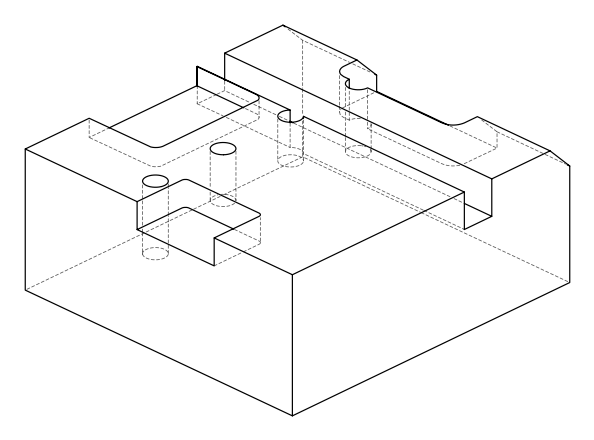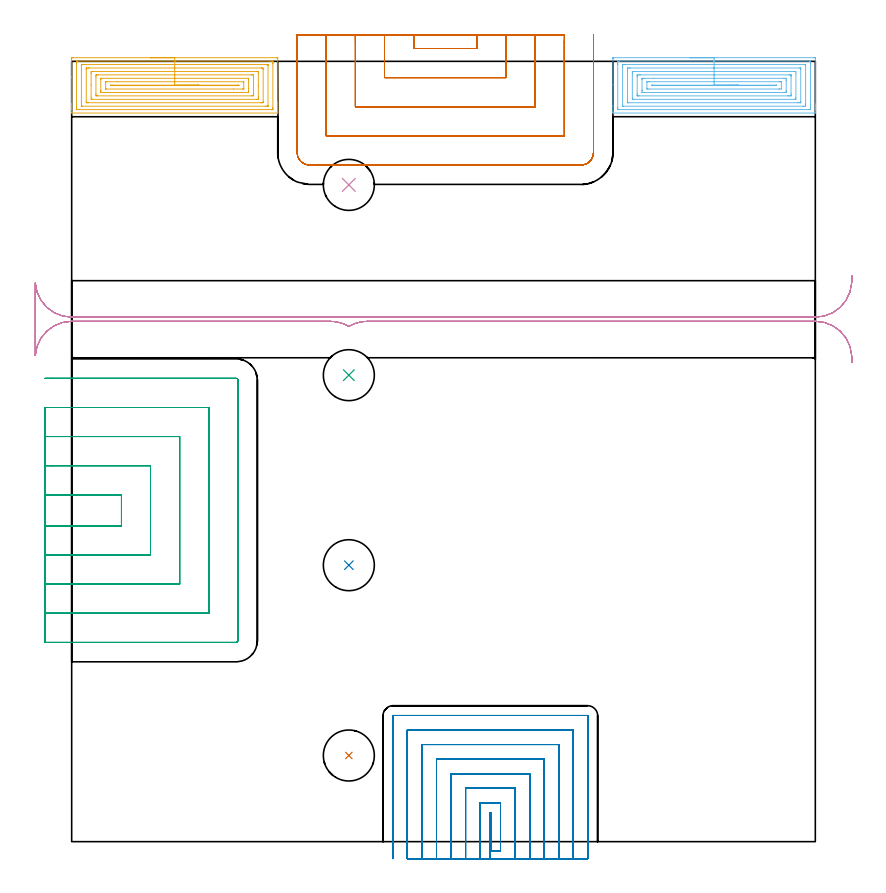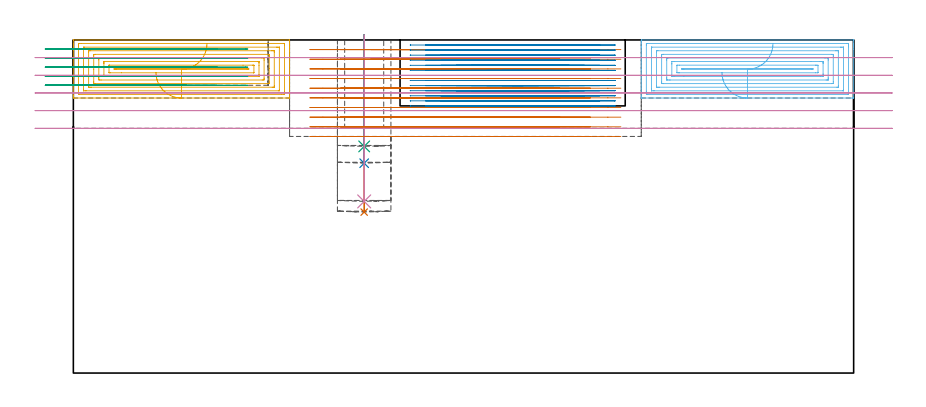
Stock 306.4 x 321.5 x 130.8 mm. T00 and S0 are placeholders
(PLAN: 10 operations, 5 tool changes, 99.4 min)
(1 INDEXABLE_INSERT_DRILL_BLIND_HOLE_FROM_SOLID | STEP1POCKET | NXT0302_013 | 0.28 min | 23306 mm3)
(2 INDEXABLE_INSERT_DRILL_BLIND_HOLE_FROM_SOLID_1 | STEP1POCKET_1 | NXT0302_013 | 0.2 min | 16662 mm3)
(3 INDEXABLE_INSERT_DRILL_BLIND_HOLE_FROM_SOLID_2 | STEP1POCKET_2 | NXT0302_013 | 0.18 min | 14377 mm3)
(4 INDEXABLE_INSERT_DRILL_BLIND_HOLE_FROM_SOLID_3 | STEP1POCKET_3 | NXT0302_013 | 0.26 min | 21856 mm3)
(5 AREA_MILL | FG_CHAMFER_SURFACE | UGT0205_001 | 6.32 min | 24185 mm3)
(6 AREA_MILL_1 | FG_CHAMFER_SURFACE_1 | UGT0205_001 | 6.21 min | 23792 mm3)
(7 MILL_OPEN_POCKET | POCKET_OPEN | NXT0201_012 | Follow Part, ap 4, ae 75% | 25.79 min | 251942 mm3)
(8 MILL_SLOT | SLOT_PARTIAL_RECTANGULAR | NXT0201_009 | Follow Part, ap 2, ae 75% | 38.95 min | 128042 mm3)
(9 MILL_SLOT_1 | SLOT_PARTIAL_RECTANGULAR_1 | NXT0201_012 | Follow Part, ap 4, ae 75% | 13.78 min | 169380 mm3)
(10 MILL_RECTANGULAR_SLOT | SLOT_RECTANGULAR | UGT0201_018 | Follow Part, ap 7.5, ae 75% | 7.48 min | 335840 mm3)
(TOOL NXT0302_013 | Index. Insert Drill 21mm [880-D2100L25-05] | D21 PA176 FL105 Z2)
(TOOL UGT0205_001 | Chamfer Mill 20 x 3 x 45 deg. | D20 FL50 Z2)
(TOOL NXT0201_012 | ENDMILL 16mm [2P460-1600-NA 1630] | D16 FL38 Z6)
(TOOL NXT0201_009 | ENDMILL 8mm [2P460-0800-NA 1630] | D8 FL26 Z6)
(TOOL UGT0201_018 | End mill 30 mm | D30 FL50 Z4)
(OP 1 INDEXABLE_INSERT_DRILL_BLIND_HOLE_FROM_SOLID)
G17 G21 G94 G90
T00 M6
G54
G17 G0 G90 X114.2 Y35.5 S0 M3
G43 Z140.8 H1
G94 G81 G98 Z63.2 F250. R132.8
G80
M5
M2
(OP 2 INDEXABLE_INSERT_DRILL_BLIND_HOLE_FROM_SOLID_1)
G17 G21 G94 G90
T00 M6
G54
G17 G0 G90 X114.2 Y113.9 S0 M3
G43 Z140.8 H1
G94 G81 G98 Z82.4 F250. R132.8
G80
M5
M2
(OP 3 INDEXABLE_INSERT_DRILL_BLIND_HOLE_FROM_SOLID_2)
G17 G21 G94 G90
T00 M6
G54
G17 G0 G90 X114.2 Y192.2 S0 M3
G43 Z140.8 H1
G94 G81 G98 Z89. F250. R132.8
G80
M5
M2
(OP 4 INDEXABLE_INSERT_DRILL_BLIND_HOLE_FROM_SOLID_3)
G17 G21 G94 G90
T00 M6
G54
G17 G0 G90 X114.2 Y270.6 S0 M3
G43 Z140.8 H1
G94 G81 G98 Z67.4 F250. R132.8
G80
M5
M2
(OP 5 AREA_MILL)
G17 G21 G94 G90
T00 M6
G54
G17 G0 G90 X32.45 Y323. S1061 M3
G43 Z140.8 H0
Z118.
G94 G1 X32.488 Z117.128 F250.
X32.602 Z116.264
X32.791 Z115.412
X33.053 Z114.58
X33.387 Z113.774
X33.79 Z113.
X34.259 Z112.264
X34.79 Z111.572
X35.379 Z110.929
X36.022 Z110.34
X36.714 Z109.808
X37.45 Z109.34
X38.224 Z108.937
X39.03 Z108.603
X39.862 Z108.341
X40.714 Z108.152
X41.578 Z108.038
X42.45 Z108.
X84.318
X84.793 Y322.995 Z108.003
X84.89 Y322.991 Z108.006
X84.9 Y322.89 Z108.107
Y304.704 Z126.291
Y304.13 Z126.864
Y303.521 Z127.476
Y303.251 Z127.746
Y302.642 Z128.354
Y302.372 Z128.624
Y301.832 Z129.167
Y301.155 Z129.844
Y300.615 Z130.384
X84.899 Y300.454 Z130.545
X84.89 Y300.206 Z130.793
X84.763 Y300.2 Z130.8
X0.137
X0.01 Y300.206 Z130.793
X0. Y300.455 Z130.544
Y301.832 Z129.167
Y302.372 Z128.624
Y302.642 Z128.354
Y303.251 Z127.746
Y303.521 Z127.476
Y304.13 Z126.864
Y314.963 Z116.034
Y322.011 Z108.986
X0.005 Y322.585 Z108.412
X0.01 Y322.991 Z108.006
X0.167 Y322.995 Z108.003
X0.582 Y323. Z108.
X42.45
Y321.586 Z109.414
X81.768
X82.536 Y321.585 Z109.415
X82.661 Y321.584 Z109.416
X82.871 Y321.579 Z109.421
X82.89 Y321.511 Z109.489
X82.896 Y321.351 Z109.649
X82.899 Y320.828 Z110.172
X82.9 Y320.469 Z110.531
X82.899 Y302.372 Z128.628
X82.898 Y302.015 Z128.985
X82.89 Y301.655 Z129.345
X82.887 Y301.62 Z129.38
X82.871 Y301.618 Z129.382
X82.824 Y301.616 Z129.384
X82.728 Y301.615 Z129.385
X82.536 Y301.614 Z129.386
X3.132
X2.364 Y301.615 Z129.385
X2.239 Y301.616 Z129.384
X2.029 Y301.621 Z129.379
X2.01 Y301.689 Z129.311
X2.004 Y301.849 Z129.151
X2.001 Y302.372 Z128.628
X2. Y302.731 Z128.269
Y320.828 Z110.172
X2.002 Y321.185 Z109.815
X2.01 Y321.545 Z109.455
X2.013 Y321.58 Z109.42
X2.029 Y321.581 Z109.419
X2.076 Y321.584 Z109.416
X2.172 Y321.585 Z109.415
X2.364 Y321.586 Z109.414
X42.45
Y320.172 Z110.828
X80.529 Y320.171 Z110.829
X80.754 Y320.169 Z110.831
X80.829 Y320.168 Z110.832
X80.881 Y320.165 Z110.835
X80.89 Y320.092 Z110.908
X80.896 Y319.949 Z111.051
X80.899 Y319.806 Z111.194
Y303.251 Z127.749
X80.898 Y303.11 Z127.89
X80.892 Y303.06 Z127.94
X80.886 Y303.035 Z127.965
X80.866 Y303.034 Z127.966
X80.754 Y303.031 Z127.969
X80.089 Y303.029 Z127.971
X79.864 Y303.028 Z127.972
X4.371 Y303.029 Z127.971
X4.146 Y303.03 Z127.97
X4.071 Y303.032 Z127.968
X4.019 Y303.035 Z127.965
X4.01 Y303.108 Z127.892
X4.004 Y303.251 Z127.749
X4.001 Y303.394 Z127.606
Y319.949 Z111.051
X4.002 Y320.09 Z110.91
X4.008 Y320.139 Z110.861
X4.014 Y320.165 Z110.835
X4.034 Y320.166 Z110.834
X4.146 Y320.169 Z110.831
X4.811 Y320.171 Z110.829
X5.036 Y320.172 Z110.828
X42.45
Y318.757 Z112.243
X78.082
X78.4 Y318.756 Z112.244
X78.792 Y318.752 Z112.248
X78.875 Y318.751 Z112.249
X78.89 Y318.603 Z112.397
X78.899 Y318.264 Z112.736
X78.9 Y305.009 Z125.991
X78.897 Y304.605 Z126.395
X78.894 Y304.505 Z126.495
X78.891 Y304.459 Z126.541
X78.846 Y304.45 Z126.55
X78.652 Y304.446 Z126.554
X78.082 Y304.443 Z126.557
X77.765
X6.818
X6.5 Y304.444 Z126.556
X6.108 Y304.447 Z126.553
X6.025 Y304.449 Z126.551
X6.01 Y304.597 Z126.403
X6.001 Y304.936 Z126.064
X6. Y318.191 Z112.809
X6.003 Y318.595 Z112.405
X6.006 Y318.695 Z112.305
X6.01 Y318.741 Z112.259
X6.054 Y318.75 Z112.25
X6.248 Y318.754 Z112.246
X6.818 Y318.757 Z112.243
X7.135
X42.45
Y317.343 Z113.657
X76.27 Y317.342 Z113.658
X76.3 Y317.341 Z113.659
X76.89 Y317.312 Z113.688
X76.899 Y316.722 Z114.278
X76.9 Y311.448 Z119.552
Y306.766 Z124.234
X76.897 Y306.178 Z124.822
X76.89 Y305.888 Z125.112
X76.33 Y305.858 Z125.142
X76.3
X8.63
X8.6 Y305.859 Z125.141
X8.01 Y305.888 Z125.112
X8.001 Y306.478 Z124.522
X8. Y311.752 Z119.248
X8.001 Y316.434 Z114.567
X8.003 Y317.022 Z113.978
X8.01 Y317.312 Z113.688
X8.57 Y317.342 Z113.658
X8.6
X42.45 Y317.343 Z113.657
Y315.929 Z115.071
X74.14
X74.519 Y315.927 Z115.073
X74.888 Y315.922 Z115.078
X74.896 Y315.555 Z115.445
X74.9 Y315.179 Z115.821
Y308.148 Z122.852
X74.897 Y307.645 Z123.355
X74.891 Y307.278 Z123.722
X74.519 Y307.274 Z123.726
X74.007 Y307.271 Z123.729
X10.76
X10.381 Y307.273 Z123.727
X10.012 Y307.278 Z123.722
X10.004 Y307.645 Z123.355
X10. Y308.021 Z122.979
Y315.052 Z115.948
X10.003 Y315.555 Z115.445
X10.009 Y315.922 Z115.078
X10.381 Y315.926 Z115.074
X10.893 Y315.929 Z115.071
X42.45
Y314.515 Z116.485
X72.737 Y314.514 Z116.486
X72.841 Y314.513 Z116.487
X72.871 Y314.511 Z116.489
X72.881 Y314.509 Z116.491
X72.89 Y314.492 Z116.508
X72.895 Y314.279 Z116.721
X72.899 Y313.958 Z117.042
X72.9 Y313.797 Z117.203
Y310.282 Z120.718
Y309.242 Z121.758
X72.898 Y309.082 Z121.918
X72.89 Y308.761 Z122.239
X72.887 Y308.691 Z122.309
X72.872 Y308.689 Z122.311
X72.828 Y308.687 Z122.313
X72.737 Y308.686 Z122.314
X72.574 Y308.685 Z122.315
X12.163 Y308.686 Z122.314
X12.059 Y308.687 Z122.313
X12.029 Y308.689 Z122.311
X12.019 Y308.691 Z122.309
X12.01 Y308.708 Z122.292
X12.005 Y308.921 Z122.079
X12.001 Y309.242 Z121.758
X12. Y309.403 Z121.597
Y313.957 Z117.043
X12.002 Y314.118 Z116.882
X12.01 Y314.439 Z116.561
X12.013 Y314.509 Z116.491
X12.028 Y314.511 Z116.489
X12.072 Y314.513 Z116.487
X12.163 Y314.514 Z116.486
X12.326 Y314.515 Z116.485
X42.45
Y313.1 Z117.9
X70.771
X70.845 Y313.099 Z117.901
X70.858 Y313.097 Z117.903
X70.89 Y313.086 Z117.914
X70.899 Y312.974 Z118.026
X70.9 Y310.282 Z120.718
X70.898 Y310.179 Z120.821
X70.895 Y310.128 Z120.872
X70.891 Y310.108 Z120.892
X70.803 Y310.105 Z120.895
X70.434 Y310.1 Z120.9
X66.625 Y310.099 Z120.901
X14.129 Y310.1 Z120.9
X14.055 Y310.101 Z120.899
X14.042 Y310.103 Z120.897
X14.01 Y310.113 Z120.887
X14.001 Y310.226 Z120.774
X14. Y312.918 Z118.082
X14.002 Y313.021 Z117.979
X14.005 Y313.072 Z117.928
X14.009 Y313.092 Z117.908
X14.096 Y313.095 Z117.905
X14.466 Y313.1 Z117.9
X18.905
X42.45
Y311.686 Z119.314
X68.283
X68.643 Y311.685 Z119.315
X68.816 Y311.681 Z119.319
X68.89 Y311.678 Z119.322
X68.891 Y311.6 Z119.4
X68.89 Y311.522 Z119.478
X68.811 Y311.519 Z119.481
X68.458 Y311.515 Z119.485
X68.283 Y311.514 Z119.486
X16.617
X16.257 Y311.515 Z119.485
X16.084 Y311.519 Z119.481
X16.01 Y311.522 Z119.478
X16.009 Y311.6 Z119.4
X16.01 Y311.678 Z119.322
X16.088 Y311.682 Z119.318
X16.259 Y311.685 Z119.315
X16.617 Y311.686 Z119.314
X16.975
X42.45
X43.322 Z119.352
X44.187 Z119.466
X45.038 Z119.654
X45.87 Z119.917
X46.676 Z120.251
X47.45 Z120.653
X48.186 Z121.122
X48.878 Z121.653
X49.521 Z122.243
X50.11 Z122.886
X50.642 Z123.578
X51.11 Z124.314
X51.513 Z125.088
X51.847 Z125.894
X52.109 Z126.726
X52.298 Z127.577
X52.412 Z128.442
X52.45 Z129.314
G0 Z140.8
M5
M2
(OP 6 AREA_MILL_1)
G17 G21 G94 G90
T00 M6
G54
G17 G0 G90 X254.7 Y323. S1061 M3
G43 Z140.8 H0
Z118.
G94 G1 X254.738 Z117.128 F250.
X254.852 Z116.264
X255.041 Z115.412
X255.303 Z114.58
X255.637 Z113.774
X256.04 Z113.
X256.508 Z112.264
X257.04 Z111.572
X257.629 Z110.929
X258.272 Z110.34
X258.964 Z109.808
X259.7 Z109.34
X260.474 Z108.937
X261.28 Z108.603
X262.112 Z108.341
X262.964 Z108.152
X263.828 Z108.038
X264.7 Z108.
X305.785
X306.261 Y322.995 Z108.003
X306.39 Y322.992 Z108.006
X306.4 Y322.859 Z108.139
Y303.856 Z127.139
Y303.251 Z127.743
Y302.704 Z128.293
Y302.372 Z128.624
Y301.825 Z129.171
Y301.493 Z129.501
Y300.512 Z130.487
X306.39 Y300.206 Z130.793
X306.231 Y300.2 Z130.8
X223.169
X223.01 Y300.206 Z130.793
X223. Y300.513 Z130.486
Y300.83 Z130.17
Y301.493 Z129.501
Y302.704 Z128.293
Y303.251 Z127.743
Y311.834 Z119.163
Y322.585 Z108.412
X223.003 Y322.862 Z108.136
X223.01 Y322.992 Z108.006
X223.142 Y322.999 Z107.999
X223.615 Y323. Z108.
X264.7
Y321.586 Z109.414
X303.998 Y321.585 Z109.415
X304.122
X304.358 Y321.58 Z109.42
X304.382 Y321.579 Z109.421
X304.39 Y321.568 Z109.432
X304.396 Y321.537 Z109.463
X304.398 Y321.506 Z109.494
X304.4 Y321.312 Z109.688
Y320.828 Z110.172
Y302.856 Z128.144
X304.397 Y302.372 Z128.628
X304.392 Y301.985 Z129.015
X304.374 Y301.621 Z129.379
X303.998 Y301.616 Z129.384
X303.875 Y301.615 Z129.385
X225.401 Y301.614 Z129.386
X225.278 Y301.615 Z129.385
X225.042 Y301.62 Z129.38
X225.018 Y301.621 Z129.379
X225.01 Y301.632 Z129.368
X225.004 Y301.663 Z129.337
X225.002 Y301.694 Z129.306
X225. Y301.888 Z129.112
Y302.372 Z128.628
Y320.344 Z110.656
X225.003 Y320.828 Z110.172
X225.008 Y321.215 Z109.785
X225.026 Y321.579 Z109.421
X225.401 Y321.584 Z109.416
X225.525 Y321.585 Z109.415
X264.7 Y321.586 Z109.414
Y320.172 Z110.828
X302.212 Y320.171 Z110.829
X302.288 Y320.17 Z110.83
X302.347 Y320.167 Z110.833
X302.38 Y320.165 Z110.835
X302.39 Y320.133 Z110.867
X302.395 Y319.949 Z111.051
X302.399 Y319.765 Z111.235
X302.4 Y303.945 Z127.055
X302.398 Y303.251 Z127.749
X302.396 Y303.071 Z127.929
X302.391 Y303.043 Z127.957
X302.378 Y303.035 Z127.965
X302.325 Y303.033 Z127.967
X302.212 Y303.031 Z127.969
X301.545 Y303.029 Z127.971
X301.319 Y303.028 Z127.972
X227.188 Y303.029 Z127.971
X227.112 Y303.03 Z127.97
X227.053 Y303.032 Z127.968
X227.02 Y303.035 Z127.965
X227.01 Y303.067 Z127.933
X227.005 Y303.251 Z127.749
X227.001 Y303.435 Z127.565
X227. Y319.255 Z111.745
X227.002 Y319.949 Z111.051
X227.004 Y320.129 Z110.871
X227.009 Y320.156 Z110.844
X227.022 Y320.165 Z110.835
X227.075 Y320.167 Z110.833
X227.188 Y320.169 Z110.831
X227.855 Y320.171 Z110.829
X228.081 Y320.172 Z110.828
X264.7
Y318.757 Z112.243
X299.851
X300.265 Y318.755 Z112.245
X300.348 Y318.753 Z112.247
X300.381 Y318.751 Z112.249
X300.39 Y318.718 Z112.282
X300.4 Y318.191 Z112.809
Y305.009 Z125.991
X300.396 Y304.582 Z126.418
X300.392 Y304.476 Z126.524
X300.39 Y304.454 Z126.546
X300.368 Y304.45 Z126.55
X300.3 Y304.447 Z126.553
X300.107 Y304.444 Z126.556
X299.533 Y304.443 Z126.557
X299.215
X229.549
X229.135 Y304.445 Z126.555
X229.052 Y304.447 Z126.553
X229.02 Y304.449 Z126.551
X229.01 Y304.482 Z126.518
X229. Y305.009 Z125.991
Y318.191 Z112.809
X229.004 Y318.618 Z112.382
X229.008 Y318.724 Z112.276
X229.009 Y318.746 Z112.254
X229.032 Y318.75 Z112.25
X229.1 Y318.753 Z112.247
X229.293 Y318.756 Z112.244
X229.867 Y318.757 Z112.243
X230.185
X264.7
Y317.343 Z113.657
X297.716 Y317.342 Z113.658
X297.746
X298.39 Y317.312 Z113.688
X298.399 Y316.67 Z114.33
X298.4 Y306.766 Z124.234
X298.397 Y306.127 Z124.873
X298.39 Y305.888 Z125.112
X297.776 Y305.858 Z125.142
X297.746
X231.684
X231.654
X231.01 Y305.888 Z125.112
X231.001 Y306.529 Z124.471
X231. Y316.434 Z114.567
X231.003 Y317.073 Z113.927
X231.01 Y317.312 Z113.688
X231.624 Y317.342 Z113.658
X231.654
X264.7 Y317.343 Z113.657
Y315.929 Z115.071
X295.58
X295.96 Y315.927 Z115.073
X296.34 Y315.923 Z115.077
X296.383 Y315.922 Z115.078
X296.39 Y315.89 Z115.11
X296.395 Y315.814 Z115.186
X296.398 Y315.699 Z115.301
X296.4 Y315.555 Z115.445
Y315.122 Z115.878
Y308.091 Z122.909
X296.398 Y307.645 Z123.355
X296.395 Y307.429 Z123.571
X296.39 Y307.321 Z123.679
X296.385 Y307.278 Z123.722
X296.336 Y307.276 Z123.724
X295.96 Y307.273 Z123.727
X295.447 Y307.271 Z123.729
X295.067
X233.82
X233.44 Y307.273 Z123.727
X233.06 Y307.277 Z123.723
X233.017 Y307.278 Z123.722
X233.01 Y307.31 Z123.69
X233.005 Y307.386 Z123.614
X233.002 Y307.501 Z123.499
X233. Y307.645 Z123.355
Y308.078 Z122.922
Y315.109 Z115.891
X233.002 Y315.555 Z115.445
X233.005 Y315.771 Z115.229
X233.01 Y315.879 Z115.121
X233.014 Y315.922 Z115.078
X233.064 Y315.924 Z115.076
X233.44 Y315.927 Z115.073
X233.953 Y315.929 Z115.071
X234.333
X264.7
Y314.515 Z116.485
X293.445 Y314.514 Z116.486
X294.174 Y314.51 Z116.49
X294.345 Y314.508 Z116.492
X294.391 Y314.502 Z116.498
X294.394 Y314.492 Z116.508
X294.398 Y314.455 Z116.545
X294.4 Y313.797 Z117.203
Y313.575 Z117.425
Y309.403 Z121.597
Y309.181 Z121.819
X294.398 Y308.958 Z122.042
X294.394 Y308.81 Z122.19
X294.39 Y308.697 Z122.303
X294.355 Y308.692 Z122.308
X294.174 Y308.688 Z122.312
X294.009 Y308.686 Z122.314
X293.281 Y308.685 Z122.315
X289.708
X235.955 Y308.686 Z122.314
X235.226 Y308.689 Z122.311
X235.055 Y308.692 Z122.308
X235.009 Y308.698 Z122.302
X235.006 Y308.708 Z122.292
X235.002 Y308.745 Z122.255
X235. Y309.403 Z121.597
Y309.625 Z121.375
Y314.019 Z116.981
X235.002 Y314.242 Z116.758
X235.006 Y314.39 Z116.61
X235.01 Y314.503 Z116.497
X235.045 Y314.508 Z116.492
X235.226 Y314.512 Z116.488
X235.391 Y314.514 Z116.486
X236.119 Y314.515 Z116.485
X239.692
X264.7
Y313.1 Z117.9
X291.494
X292.206 Y313.097 Z117.903
X292.388 Y313.093 Z117.907
X292.399 Y312.918 Z118.082
X292.4 Y312.906 Z118.094
X292.399 Y310.27 Z120.73
X292.388 Y310.107 Z120.893
X291.679 Y310.101 Z120.899
X291.494 Y310.1 Z120.9
X237.906
X237.194 Y310.103 Z120.897
X237.012 Y310.107 Z120.893
X237.001 Y310.282 Z120.718
X237. Y310.294 Z120.706
X237.001 Y312.93 Z118.07
X237.012 Y313.093 Z117.907
X237.721 Y313.099 Z117.901
X237.906 Y313.1 Z117.9
X264.7
Y311.686 Z119.314
X290.067
X290.242 Y311.685 Z119.315
X290.33 Y311.682 Z119.318
X290.381 Y311.68 Z119.32
X290.39 Y311.659 Z119.341
X290.392 Y311.6 Z119.4
X290.39 Y311.541 Z119.459
X290.381 Y311.52 Z119.48
X290.33 Y311.518 Z119.482
X290.241 Y311.515 Z119.485
X289.884 Y311.514 Z119.486
X289.708
X239.333
X239.158 Y311.515 Z119.485
X239.07 Y311.518 Z119.482
X239.019 Y311.52 Z119.48
X239.01 Y311.541 Z119.459
X239.008 Y311.6 Z119.4
X239.01 Y311.659 Z119.341
X239.019 Y311.68 Z119.32
X239.07 Y311.682 Z119.318
X239.159 Y311.685 Z119.315
X239.333 Y311.686 Z119.314
X239.692
X264.7
X265.572 Z119.352
X266.436 Z119.466
X267.288 Z119.654
X268.12 Z119.917
X268.926 Z120.251
X269.7 Z120.653
X270.436 Z121.122
X271.128 Z121.653
X271.771 Z122.243
X272.36 Z122.886
X272.892 Z123.578
X273.36 Z124.314
X273.763 Z125.088
X274.097 Z125.894
X274.359 Z126.726
X274.548 Z127.577
X274.662 Z128.442
X274.7 Z129.314
G0 Z140.8
M5
M2
(OP 7 MILL_OPEN_POCKET)
G17 G21 G94 G90
T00 M6
G54
G17 G0 G90 X140.883 Y332.5 S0 M3
G43 Z140.8 H1
Z127.01
G94 G1 X140.899 Y329.5 F250.
X140.9 Y329.246 F500.
Y326.8
X167.
Y329.246
X167.001 Y329.5
X167.017 Y332.5 F250.
X128.878
X128.899 Y329.5
X128.9 Y329.246 F500.
Y314.8
X179.
Y329.246
X179.001 Y329.5
X179.022 Y332.5 F250.
X116.867
X116.899 Y329.5
G2 X116.9 Y329.246 R24. F500.
G1 Y302.8
X191.
Y329.246
G2 X191.001 Y329.5 R24.
G1 X191.033 Y332.5 F250.
X104.834 Y332.499
X104.897 Y329.5
G2 X104.9 Y329.246 R12. F500.
G1 Y290.8
X203.
Y329.246
G2 X203.003 Y329.5 R12.
G1 X203.066 Y332.499 F250.
X92.9 Y332.246
Y329.246
Y283.9 F500.
G3 X98. Y278.8 R5.1
G1 X209.9
G3 X215. Y283.9 R5.1
G1 Y329.246
Y332.246 F250.
G0 X140.883 Y332.5 Z123.22
G1 X140.899 Y329.5
X140.9 Y329.246 F500.
Y326.8
X167.
Y329.246
X167.001 Y329.5
X167.017 Y332.5 F250.
X128.878
X128.899 Y329.5
X128.9 Y329.246 F500.
Y314.8
X179.
Y329.246
X179.001 Y329.5
X179.022 Y332.5 F250.
X116.867
X116.899 Y329.5
G2 X116.9 Y329.246 R24. F500.
G1 Y302.8
X191.
Y329.246
G2 X191.001 Y329.5 R24.
G1 X191.033 Y332.5 F250.
X104.834 Y332.499
X104.897 Y329.5
G2 X104.9 Y329.246 R12. F500.
G1 Y290.8
X203.
Y329.246
G2 X203.003 Y329.5 R12.
G1 X203.066 Y332.499 F250.
X92.9 Y332.246
Y329.246
Y283.9 F500.
G3 X98. Y278.8 R5.1
G1 X209.9
G3 X215. Y283.9 R5.1
G1 Y329.246
Y332.246 F250.
G0 X140.883 Y332.5 Z119.43
G1 X140.899 Y329.5
X140.9 Y329.246 F500.
Y326.8
X167.
Y329.246
X167.001 Y329.5
X167.017 Y332.5 F250.
X128.878
X128.899 Y329.5
X128.9 Y329.246 F500.
Y314.8
X179.
Y329.246
X179.001 Y329.5
X179.022 Y332.5 F250.
X116.867
X116.899 Y329.5
G2 X116.9 Y329.246 R24. F500.
G1 Y302.8
X191.
Y329.246
G2 X191.001 Y329.5 R24.
G1 X191.033 Y332.5 F250.
X104.834 Y332.499
X104.897 Y329.5
G2 X104.9 Y329.246 R12. F500.
G1 Y290.8
X203.
Y329.246
G2 X203.003 Y329.5 R12.
G1 X203.066 Y332.499 F250.
X92.9 Y332.246
Y329.246
Y283.9 F500.
G3 X98. Y278.8 R5.1
G1 X209.9
G3 X215. Y283.9 R5.1
G1 Y329.246
Y332.246 F250.
G0 X140.896 Y332.5 Z115.64
G1 X140.9 Y329.5
Y329.435 F500.
Y326.8
X167.
Y329.435
Y329.5
X167.004 Y332.5 F250.
X128.895
X128.9 Y329.5
Y329.435 F500.
Y314.8
X179.
Y329.435
Y329.5
X179.005 Y332.5 F250.
X116.892
X116.9 Y329.5
Y329.435 F500.
Y302.8
X191.
Y329.435
Y329.5
X191.008 Y332.5 F250.
X104.884
X104.9 Y329.5
Y329.435 F500.
Y290.8
X203.
Y329.435
Y329.5
X203.016 Y332.5 F250.
X92.9 Y332.435
Y329.435
Y283.9 F500.
G3 X98. Y278.8 R5.1
G1 X209.9
G3 X215. Y283.9 R5.1
G1 Y329.435
Y332.435 F250.
G0 X140.9 Y332.5 Z111.85
G1 Y329.5
Y326.8 F500.
X167.
Y329.5
Y332.5 F250.
X128.9
Y329.5
Y314.8 F500.
X179.
Y329.5
Y332.5 F250.
X116.9
Y329.5
Y302.8 F500.
X191.
Y329.5
Y332.5 F250.
X104.9
Y329.5
Y290.8 F500.
X203.
Y329.5
Y332.5 F250.
X92.9
Y329.5
Y283.9 F500.
G3 X98. Y278.8 R5.1
G1 X209.9
G3 X215. Y283.9 R5.1
G1 Y329.5
Y332.5 F250.
G0 X140.9 Z108.06
G1 Y329.5
Y326.8 F500.
X167.
Y329.5
Y332.5 F250.
X128.9
Y329.5
Y314.8 F500.
X179.
Y329.5
Y332.5 F250.
X116.9
Y329.5
Y302.8 F500.
X191.
Y329.5
Y332.5 F250.
X104.9
Y329.5
Y290.8 F500.
X203.
Y329.5
Y332.5 F250.
X92.9
Y329.5
Y283.9 F500.
G3 X98. Y278.8 R5.1
G1 X209.9
G3 X215. Y283.9 R5.1
G1 Y329.5
Y332.5 F250.
G0 X140.9 Z104.27
G1 Y329.5
Y326.8 F500.
X167.
Y329.5
Y332.5 F250.
X128.9
Y329.5
Y314.8 F500.
X179.
Y329.5
Y332.5 F250.
X116.9
Y329.5
Y302.8 F500.
X191.
Y329.5
Y332.5 F250.
X104.9
Y329.5
Y290.8 F500.
X203.
Y329.5
Y332.5 F250.
X92.9
Y329.5
Y283.9 F500.
G3 X98. Y278.8 R5.1
G1 X209.9
G3 X215. Y283.9 R5.1
G1 Y329.5
Y332.5 F250.
G0 X140.9 Z100.48
G1 Y329.5
Y326.8 F500.
X167.
Y329.5
Y332.5 F250.
X128.9
Y329.5
Y314.8 F500.
X179.
Y329.5
Y332.5 F250.
X116.9
Y329.5
Y302.8 F500.
X191.
Y329.5
Y332.5 F250.
X104.9
Y329.5
Y290.8 F500.
X203.
Y329.5
Y332.5 F250.
X92.9
Y329.5
Y283.9 F500.
G3 X98. Y278.8 R5.1
G1 X209.9
G3 X215. Y283.9 R5.1
G1 Y329.5
Y332.5 F250.
G0 X140.9 Z96.69
G1 Y329.5
Y326.8 F500.
X167.
Y329.5
Y332.5 F250.
X128.9
Y329.5
Y314.8 F500.
X179.
Y329.5
Y332.5 F250.
X116.9
Y329.5
Y302.8 F500.
X191.
Y329.5
Y332.5 F250.
X104.9
Y329.5
Y290.8 F500.
X203.
Y329.5
Y332.5 F250.
X92.9
Y329.5
Y283.9 F500.
G3 X98. Y278.8 R5.1
G1 X209.9
G3 X215. Y283.9 R5.1
G1 Y329.5
Y332.5 F250.
G0 X140.9 Z92.9
G1 Y329.5
Y326.8 F500.
X167.
Y329.5
Y332.5 F250.
X128.9
Y329.5
Y314.8 F500.
X179.
Y329.5
Y332.5 F250.
X116.9
Y329.5
Y302.8 F500.
X191.
Y329.5
Y332.5 F250.
X104.9
Y329.5
Y290.8 F500.
X203.
Y329.5
Y332.5 F250.
X92.9
Y329.5
Y283.9 F500.
G3 X98. Y278.8 R5.1
G1 X209.9
G3 X215. Y283.9 R5.1
G1 Y329.5
Y332.5 F250.
G0 Z140.8
M5
M2
(OP 8 MILL_SLOT)
G17 G21 G94 G90
T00 M6
G54
G17 G0 G90 X172.3 Y-7. S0 M3
G43 Z140.8 H1
Z128.808
G94 G1 Y-4. F250.
Y12. F500.
X172.7
Y-4.
X176.7
Y16.
X168.3
Y-4.
Y-7. F250.
X182.7
Y-4.
Y22. F500.
X162.3
Y-4.
Y-7. F250.
X188.7
Y-4.
Y28. F500.
X156.3
Y-4.
Y-7. F250.
X194.7
Y-4.
Y34. F500.
X150.3
Y-4.
Y-7. F250.
X200.7
Y-4.
Y40. F500.
X144.3
Y-4.
Y-7. F250.
X206.7
Y-4.
Y46. F500.
X138.3
Y-4.
Y-7. F250.
X212.7
Y-4.
Y51.9 F500.
X212.695 Y51.955
X212.655 Y51.995
X212.6 Y52.
X132.4
X132.345 Y51.995
X132.305 Y51.955
X132.3 Y51.9
Y-4.
Y-7. F250.
G0 X172.3 Z126.815
G1 Y-4.
Y12. F500.
X172.7
Y-4.
X176.7
Y16.
X168.3
Y-4.
Y-7. F250.
X182.7
Y-4.
Y22. F500.
X162.3
Y-4.
Y-7. F250.
X188.7
Y-4.
Y28. F500.
X156.3
Y-4.
Y-7. F250.
X194.7
Y-4.
Y34. F500.
X150.3
Y-4.
Y-7. F250.
X200.7
Y-4.
Y40. F500.
X144.3
Y-4.
Y-7. F250.
X206.7
Y-4.
Y46. F500.
X138.3
Y-4.
Y-7. F250.
X212.7
Y-4.
Y51.9 F500.
X212.695 Y51.955
X212.655 Y51.995
X212.6 Y52.
X132.4
X132.345 Y51.995
X132.305 Y51.955
X132.3 Y51.9
Y-4.
Y-7. F250.
G0 X172.3 Z124.823
G1 Y-4.
Y12. F500.
X172.7
Y-4.
X176.7
Y16.
X168.3
Y-4.
Y-7. F250.
X182.7
Y-4.
Y22. F500.
X162.3
Y-4.
Y-7. F250.
X188.7
Y-4.
Y28. F500.
X156.3
Y-4.
Y-7. F250.
X194.7
Y-4.
Y34. F500.
X150.3
Y-4.
Y-7. F250.
X200.7
Y-4.
Y40. F500.
X144.3
Y-4.
Y-7. F250.
X206.7
Y-4.
Y46. F500.
X138.3
Y-4.
Y-7. F250.
X212.7
Y-4.
Y51.9 F500.
X212.695 Y51.955
X212.655 Y51.995
X212.6 Y52.
X132.4
X132.345 Y51.995
X132.305 Y51.955
X132.3 Y51.9
Y-4.
Y-7. F250.
G0 X172.3 Z122.831
G1 Y-4.
Y12. F500.
X172.7
Y-4.
X176.7
Y16.
X168.3
Y-4.
Y-7. F250.
X182.7
Y-4.
Y22. F500.
X162.3
Y-4.
Y-7. F250.
X188.7
Y-4.
Y28. F500.
X156.3
Y-4.
Y-7. F250.
X194.7
Y-4.
Y34. F500.
X150.3
Y-4.
Y-7. F250.
X200.7
Y-4.
Y40. F500.
X144.3
Y-4.
Y-7. F250.
X206.7
Y-4.
Y46. F500.
X138.3
Y-4.
Y-7. F250.
X212.7
Y-4.
Y51.9 F500.
X212.695 Y51.955
X212.655 Y51.995
X212.6 Y52.
X132.4
X132.345 Y51.995
X132.305 Y51.955
X132.3 Y51.9
Y-4.
Y-7. F250.
G0 X172.3 Z120.838
G1 Y-4.
Y12. F500.
X172.7
Y-4.
X176.7
Y16.
X168.3
Y-4.
Y-7. F250.
X182.7
Y-4.
Y22. F500.
X162.3
Y-4.
Y-7. F250.
X188.7
Y-4.
Y28. F500.
X156.3
Y-4.
Y-7. F250.
X194.7
Y-4.
Y34. F500.
X150.3
Y-4.
Y-7. F250.
X200.7
Y-4.
Y40. F500.
X144.3
Y-4.
Y-7. F250.
X206.7
Y-4.
Y46. F500.
X138.3
Y-4.
Y-7. F250.
X212.7
Y-4.
Y51.9 F500.
X212.695 Y51.955
X212.655 Y51.995
X212.6 Y52.
X132.4
X132.345 Y51.995
X132.305 Y51.955
X132.3 Y51.9
Y-4.
Y-7. F250.
G0 X172.3 Z118.846
G1 Y-4.
Y12. F500.
X172.7
Y-4.
X176.7
Y16.
X168.3
Y-4.
Y-7. F250.
X182.7
Y-4.
Y22. F500.
X162.3
Y-4.
Y-7. F250.
X188.7
Y-4.
Y28. F500.
X156.3
Y-4.
Y-7. F250.
X194.7
Y-4.
Y34. F500.
X150.3
Y-4.
Y-7. F250.
X200.7
Y-4.
Y40. F500.
X144.3
Y-4.
Y-7. F250.
X206.7
Y-4.
Y46. F500.
X138.3
Y-4.
Y-7. F250.
X212.7
Y-4.
Y51.9 F500.
X212.695 Y51.955
X212.655 Y51.995
X212.6 Y52.
X132.4
X132.345 Y51.995
X132.305 Y51.955
X132.3 Y51.9
Y-4.
Y-7. F250.
G0 X172.3 Z116.854
G1 Y-4.
Y12. F500.
X172.7
Y-4.
X176.7
Y16.
X168.3
Y-4.
Y-7. F250.
X182.7
Y-4.
Y22. F500.
X162.3
Y-4.
Y-7. F250.
X188.7
Y-4.
Y28. F500.
X156.3
Y-4.
Y-7. F250.
X194.7
Y-4.
Y34. F500.
X150.3
Y-4.
Y-7. F250.
X200.7
Y-4.
Y40. F500.
X144.3
Y-4.
Y-7. F250.
X206.7
Y-4.
Y46. F500.
X138.3
Y-4.
Y-7. F250.
X212.7
Y-4.
Y51.9 F500.
X212.695 Y51.955
X212.655 Y51.995
X212.6 Y52.
X132.4
X132.345 Y51.995
X132.305 Y51.955
X132.3 Y51.9
Y-4.
Y-7. F250.
G0 X172.3 Z114.861
G1 Y-4.
Y12. F500.
X172.7
Y-4.
X176.7
Y16.
X168.3
Y-4.
Y-7. F250.
X182.7
Y-4.
Y22. F500.
X162.3
Y-4.
Y-7. F250.
X188.7
Y-4.
Y28. F500.
X156.3
Y-4.
Y-7. F250.
X194.7
Y-4.
Y34. F500.
X150.3
Y-4.
Y-7. F250.
X200.7
Y-4.
Y40. F500.
X144.3
Y-4.
Y-7. F250.
X206.7
Y-4.
Y46. F500.
X138.3
Y-4.
Y-7. F250.
X212.7
Y-4.
Y51.9 F500.
X212.695 Y51.955
X212.655 Y51.995
X212.6 Y52.
X132.4
X132.345 Y51.995
X132.305 Y51.955
X132.3 Y51.9
Y-4.
Y-7. F250.
G0 X172.3 Z112.869
G1 Y-4.
Y12. F500.
X172.7
Y-4.
X176.7
Y16.
X168.3
Y-4.
Y-7. F250.
X182.7
Y-4.
Y22. F500.
X162.3
Y-4.
Y-7. F250.
X188.7
Y-4.
Y28. F500.
X156.3
Y-4.
Y-7. F250.
X194.7
Y-4.
Y34. F500.
X150.3
Y-4.
Y-7. F250.
X200.7
Y-4.
Y40. F500.
X144.3
Y-4.
Y-7. F250.
X206.7
Y-4.
Y46. F500.
X138.3
Y-4.
Y-7. F250.
X212.7
Y-4.
Y51.9 F500.
X212.695 Y51.955
X212.655 Y51.995
X212.6 Y52.
X132.4
X132.345 Y51.995
X132.305 Y51.955
X132.3 Y51.9
Y-4.
Y-7. F250.
G0 X172.3 Z110.877
G1 Y-4.
Y12. F500.
X172.7
Y-4.
X176.7
Y16.
X168.3
Y-4.
Y-7. F250.
X182.7
Y-4.
Y22. F500.
X162.3
Y-4.
Y-7. F250.
X188.7
Y-4.
Y28. F500.
X156.3
Y-4.
Y-7. F250.
X194.7
Y-4.
Y34. F500.
X150.3
Y-4.
Y-7. F250.
X200.7
Y-4.
Y40. F500.
X144.3
Y-4.
Y-7. F250.
X206.7
Y-4.
Y46. F500.
X138.3
Y-4.
Y-7. F250.
X212.7
Y-4.
Y51.9 F500.
X212.695 Y51.955
X212.655 Y51.995
X212.6 Y52.
X132.4
X132.345 Y51.995
X132.305 Y51.955
X132.3 Y51.9
Y-4.
Y-7. F250.
G0 X172.3 Z108.885
G1 Y-4.
Y12. F500.
X172.7
Y-4.
X176.7
Y16.
X168.3
Y-4.
Y-7. F250.
X182.7
Y-4.
Y22. F500.
X162.3
Y-4.
Y-7. F250.
X188.7
Y-4.
Y28. F500.
X156.3
Y-4.
Y-7. F250.
X194.7
Y-4.
Y34. F500.
X150.3
Y-4.
Y-7. F250.
X200.7
Y-4.
Y40. F500.
X144.3
Y-4.
Y-7. F250.
X206.7
Y-4.
Y46. F500.
X138.3
Y-4.
Y-7. F250.
X212.7
Y-4.
Y51.9 F500.
X212.695 Y51.955
X212.655 Y51.995
X212.6 Y52.
X132.4
X132.345 Y51.995
X132.305 Y51.955
X132.3 Y51.9
Y-4.
Y-7. F250.
G0 X172.3 Z106.892
G1 Y-4.
Y12. F500.
X172.7
Y-4.
X176.7
Y16.
X168.3
Y-4.
Y-7. F250.
X182.7
Y-4.
Y22. F500.
X162.3
Y-4.
Y-7. F250.
X188.7
Y-4.
Y28. F500.
X156.3
Y-4.
Y-7. F250.
X194.7
Y-4.
Y34. F500.
X150.3
Y-4.
Y-7. F250.
X200.7
Y-4.
Y40. F500.
X144.3
Y-4.
Y-7. F250.
X206.7
Y-4.
Y46. F500.
X138.3
Y-4.
Y-7. F250.
X212.7
Y-4.
Y51.9 F500.
X212.695 Y51.955
X212.655 Y51.995
X212.6 Y52.
X132.4
X132.345 Y51.995
X132.305 Y51.955
X132.3 Y51.9
Y-4.
Y-7. F250.
G0 X172.3 Z104.9
G1 Y-4.
Y12. F500.
X172.7
Y-4.
X176.7
Y16.
X168.3
Y-4.
Y-7. F250.
X182.7
Y-4.
Y22. F500.
X162.3
Y-4.
Y-7. F250.
X188.7
Y-4.
Y28. F500.
X156.3
Y-4.
Y-7. F250.
X194.7
Y-4.
Y34. F500.
X150.3
Y-4.
Y-7. F250.
X200.7
Y-4.
Y40. F500.
X144.3
Y-4.
Y-7. F250.
X206.7
Y-4.
Y46. F500.
X138.3
Y-4.
Y-7. F250.
X212.7
Y-4.
Y51.9 F500.
X212.695 Y51.955
X212.655 Y51.995
X212.6 Y52.
X132.4
X132.345 Y51.995
X132.305 Y51.955
X132.3 Y51.9
Y-4.
Y-7. F250.
G0 Z140.8
M5
M2
(OP 9 MILL_SLOT_1)
G17 G21 G94 G90
T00 M6
G54
G17 G0 G90 X-11. Y130.1 S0 M3
G43 Z140.8 H1
Z127.24
G94 G1 X-8. F250.
X20.5 F500.
Y142.9
X-8.
X-11. F250.
Y118.1
X-8.
X32.5 F500.
Y154.9
X-8.
X-11. F250.
Y106.1
X-8.
X44.5 F500.
Y166.9
X-8.
X-11. F250.
Y94.1
X-8.
X56.5 F500.
Y178.9
X-8.
X-11. F250.
Y82.1
X-8.
X67.7 F500.
G3 X68.5 Y82.9 R0.8
G1 Y190.1
G3 X67.7 Y190.9 R0.8
G1 X-8.
X-11. F250.
G0 Y130.1 Z123.68
G1 X-8.
X20.5 F500.
Y142.9
X-8.
X-11. F250.
Y118.1
X-8.
X32.5 F500.
Y154.9
X-8.
X-11. F250.
Y106.1
X-8.
X44.5 F500.
Y166.9
X-8.
X-11. F250.
Y94.1
X-8.
X56.5 F500.
Y178.9
X-8.
X-11. F250.
Y82.1
X-8.
X67.7 F500.
G3 X68.5 Y82.9 R0.8
G1 Y190.1
G3 X67.7 Y190.9 R0.8
G1 X-8.
X-11. F250.
G0 Y130.1 Z120.12
G1 X-8.
X20.5 F500.
Y142.9
X-8.
X-11. F250.
Y118.1
X-8.
X32.5 F500.
Y154.9
X-8.
X-11. F250.
Y106.1
X-8.
X44.5 F500.
Y166.9
X-8.
X-11. F250.
Y94.1
X-8.
X56.5 F500.
Y178.9
X-8.
X-11. F250.
Y82.1
X-8.
X67.7 F500.
G3 X68.5 Y82.9 R0.8
G1 Y190.1
G3 X67.7 Y190.9 R0.8
G1 X-8.
X-11. F250.
G0 Y130.1 Z116.56
G1 X-8.
X20.5 F500.
Y142.9
X-8.
X-11. F250.
Y118.1
X-8.
X32.5 F500.
Y154.9
X-8.
X-11. F250.
Y106.1
X-8.
X44.5 F500.
Y166.9
X-8.
X-11. F250.
Y94.1
X-8.
X56.5 F500.
Y178.9
X-8.
X-11. F250.
Y82.1
X-8.
X67.7 F500.
G3 X68.5 Y82.9 R0.8
G1 Y190.1
G3 X67.7 Y190.9 R0.8
G1 X-8.
X-11. F250.
G0 Y130.1 Z113.
G1 X-8.
X20.5 F500.
Y142.9
X-8.
X-11. F250.
Y118.1
X-8.
X32.5 F500.
Y154.9
X-8.
X-11. F250.
Y106.1
X-8.
X44.5 F500.
Y166.9
X-8.
X-11. F250.
Y94.1
X-8.
X56.5 F500.
Y178.9
X-8.
X-11. F250.
Y82.1
X-8.
X67.7 F500.
G3 X68.5 Y82.9 R0.8
G1 Y190.1
G3 X67.7 Y190.9 R0.8
G1 X-8.
X-11. F250.
G0 Z140.8
M5
M2
(OP 10 MILL_RECTANGULAR_SLOT)
G17 G21 G94 G90
T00 M6
G54
G17 G0 G90 X321.56 Y233.146 S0 M3
G43 Z140.8 H0
Z123.86
G94 G1 X321.37 Y230.152 F250.
G2 X306.4 Y216.1 R15. F500.
G1 X0.
G2 X-14.97 Y230.152 R15.
G1 X-15.
Y200.348
X-14.97
G2 X0. Y214.4 R15.
G1 X106.557
G2 X114.2 Y212.307 R15.
X121.843 Y214.4 R15.
G1 X306.4
G2 X321.37 Y200.348 R15.
G1 X321.56 Y197.354 F250.
G0 Y233.146 Z116.92
G1 X321.37 Y230.152
G2 X306.4 Y216.1 R15. F500.
G1 X0.
G2 X-14.97 Y230.152 R15.
G1 X-15.
Y200.348
X-14.97
G2 X0. Y214.4 R15.
G1 X106.557
G2 X114.2 Y212.307 R15.
X121.843 Y214.4 R15.
G1 X306.4
G2 X321.37 Y200.348 R15.
G1 X321.56 Y197.354 F250.
G0 Y233.146 Z109.98
G1 X321.37 Y230.152
G2 X306.4 Y216.1 R15. F500.
G1 X0.
G2 X-14.97 Y230.152 R15.
G1 X-15.
Y200.348
X-14.97
G2 X0. Y214.4 R15.
G1 X106.557
G2 X114.2 Y212.307 R15.
X121.843 Y214.4 R15.
G1 X306.4
G2 X321.37 Y200.348 R15.
G1 X321.56 Y197.354 F250.
G0 Y233.146 Z103.04
G1 X321.37 Y230.152
G2 X306.4 Y216.1 R15. F500.
G1 X0.
G2 X-14.97 Y230.152 R15.
G1 X-15.
Y200.348
X-14.97
G2 X0. Y214.4 R15.
G1 X106.557
G2 X114.2 Y212.307 R15.
X121.843 Y214.4 R15.
G1 X306.4
G2 X321.37 Y200.348 R15.
G1 X321.56 Y197.354 F250.
G0 Y233.146 Z96.1
G1 X321.37 Y230.152
G2 X306.4 Y216.1 R15. F500.
G1 X0.
G2 X-14.97 Y230.152 R15.
G1 X-15.
Y200.348
X-14.97
G2 X0. Y214.4 R15.
G1 X106.557
G2 X114.2 Y212.307 R15.
X121.843 Y214.4 R15.
G1 X306.4
G2 X321.37 Y200.348 R15.
G1 X321.56 Y197.354 F250.
G0 Z140.8
M5
M2
